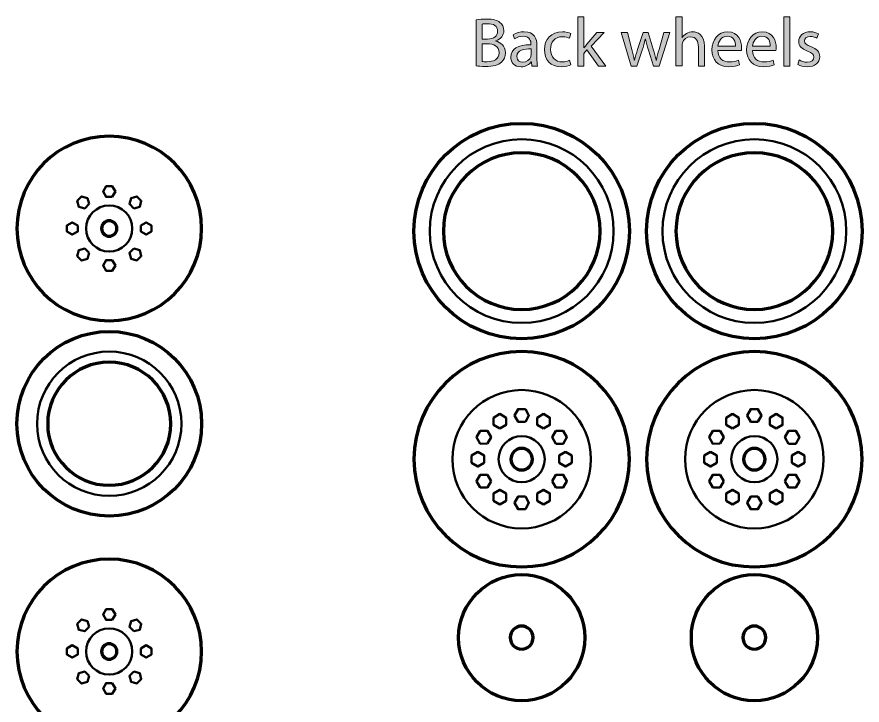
# Model space of a CAD drawing. Header units: inches. Extents: x 589 to 2016, y -1839 to -951.
# Drawn here: x 775.8 to 885.6, y -1460.9 to -1371.4 of the extents above; entities that cross this region are included whole.
import ezdxf

# ---------------------------------------------------------------- set-up
doc = ezdxf.new("R2010")
doc.units = ezdxf.units.IN
doc.header["$MEASUREMENT"] = 0
doc.layers.add('Layer 1', color=7, linetype='Continuous')

# ---------------------------------------------------------------- blocks, each defined once
blk = doc.blocks.new('block 141')
at = {"layer": 'Layer 1', "color": 18, "lineweight": 80, "true_color": 0x010101}
for points in [[(799.75, -1424.31), (799.75, -1417.68), (794.38, -1412.31), (787.75, -1412.31), (781.12, -1412.31), (775.75, -1417.68), (775.75, -1424.31), (775.75, -1430.94), (781.12, -1436.31), (787.75, -1436.31), (794.38, -1436.31), (799.75, -1430.94), (799.75, -1424.31)], [(779.75, -1424.31), (779.75, -1419.89), (783.33, -1416.31), (787.75, -1416.31), (792.17, -1416.31), (795.75, -1419.89), (795.75, -1424.31), (795.75, -1428.73), (792.17, -1432.31), (787.75, -1432.31), (783.33, -1432.31), (779.75, -1428.73), (779.75, -1424.31)]]:
    blk.add_open_spline(points, degree=3, knots=[0, 0, 0, 0, 1, 1, 1, 2, 2, 2, 3, 3, 3, 4, 4, 4, 4], dxfattribs=at)
at = {"layer": 'Layer 1', "color": 240, "lineweight": 50, "true_color": 0xec2227}
blk.add_open_spline([(787.75, -1414.93), (792.93, -1414.93), (797.13, -1419.13), (797.13, -1424.31), (797.13, -1429.49), (792.93, -1433.69), (787.75, -1433.69), (782.57, -1433.69), (778.37, -1429.49), (778.37, -1424.31), (778.37, -1419.13), (782.57, -1414.93), (787.75, -1414.93)], degree=3, knots=[0, 0, 0, 0, 1, 1, 1, 2, 2, 2, 3, 3, 3, 4, 4, 4, 4], dxfattribs=at)
blk = doc.blocks.new('block 143')
at = {"layer": 'Layer 1', "color": 240, "lineweight": 50, "true_color": 0xec2227}
for points in [[(788.15, -1394.81), (788.55, -1394.12), (788.15, -1393.43), (787.35, -1393.43), (786.95, -1394.12), (787.35, -1394.81), (788.15, -1394.81)], [(785.13, -1395.73), (784.92, -1394.96), (784.15, -1394.75), (783.59, -1395.32), (783.79, -1396.09), (784.57, -1396.3), (785.13, -1395.73)], [(790.94, -1396.3), (791.71, -1396.09), (791.92, -1395.32), (791.35, -1394.75), (790.58, -1394.96), (790.37, -1395.73), (790.94, -1396.3)], [(783.65, -1398.52), (782.95, -1398.12), (782.26, -1398.52), (782.26, -1399.32), (782.95, -1399.72), (783.65, -1399.32), (783.65, -1398.52)], [(791.86, -1398.52), (792.55, -1398.12), (793.24, -1398.52), (793.24, -1399.32), (792.55, -1399.72), (791.86, -1399.32), (791.86, -1398.52)], [(785.13, -1402.1), (784.92, -1402.88), (784.15, -1403.09), (783.59, -1402.52), (783.79, -1401.75), (784.57, -1401.54), (785.13, -1402.1)], [(790.94, -1401.54), (791.71, -1401.75), (791.92, -1402.52), (791.35, -1403.08), (790.58, -1402.88), (790.37, -1402.1), (790.94, -1401.54)], [(788.15, -1403.03), (788.55, -1403.72), (788.15, -1404.41), (787.35, -1404.41), (786.95, -1403.72), (787.35, -1403.03), (788.15, -1403.03)]]:
    blk.add_lwpolyline(points, dxfattribs=at)
at = {"layer": 'Layer 1', "color": 18, "lineweight": 80, "true_color": 0x010101}
for points in [[(787.75, -1386.92), (794.38, -1386.92), (799.75, -1392.29), (799.75, -1398.92), (799.75, -1405.55), (794.38, -1410.92), (787.75, -1410.92), (781.13, -1410.92), (775.75, -1405.55), (775.75, -1398.92), (775.75, -1392.29), (781.13, -1386.92), (787.75, -1386.92)], [(787.75, -1397.92), (788.31, -1397.92), (788.75, -1398.37), (788.75, -1398.92), (788.75, -1399.47), (788.31, -1399.92), (787.75, -1399.92), (787.2, -1399.92), (786.75, -1399.47), (786.75, -1398.92), (786.75, -1398.37), (787.2, -1397.92), (787.75, -1397.92)]]:
    blk.add_open_spline(points, degree=3, knots=[0, 0, 0, 0, 1, 1, 1, 2, 2, 2, 3, 3, 3, 4, 4, 4, 4], dxfattribs=at)
blk = doc.blocks.new('block 142')
at = {"layer": 'Layer 1', "color": 240, "lineweight": 50, "true_color": 0xec2227}
blk.add_open_spline([(787.75, -1395.92), (789.41, -1395.92), (790.75, -1397.26), (790.75, -1398.92), (790.75, -1400.58), (789.41, -1401.92), (787.75, -1401.92), (786.1, -1401.92), (784.75, -1400.58), (784.75, -1398.92), (784.75, -1397.26), (786.1, -1395.92), (787.75, -1395.92)], degree=3, knots=[0, 0, 0, 0, 1, 1, 1, 2, 2, 2, 3, 3, 3, 4, 4, 4, 4], dxfattribs=at)
at = {"layer": 'Layer 1'}
blk.add_blockref('block 143', (0, 0), dxfattribs=at)
blk = doc.blocks.new('block 140')
at = {"layer": 'Layer 1'}
for name in ['block 142', 'block 141']:
    blk.add_blockref(name, (0, 0), dxfattribs=at)
blk = doc.blocks.new('block 151')
at = {"layer": 'Layer 1', "color": 18, "lineweight": 80, "true_color": 0x010101}
for points in [[(841.35, -1413.26), (849.09, -1413.26), (855.36, -1406.99), (855.36, -1399.26), (855.36, -1391.53), (849.09, -1385.26), (841.35, -1385.26), (833.62, -1385.26), (827.35, -1391.53), (827.35, -1399.26), (827.35, -1407), (833.62, -1413.26), (841.35, -1413.26)], [(841.35, -1389.08), (846.98, -1389.08), (851.54, -1393.64), (851.54, -1399.26), (851.54, -1404.89), (846.98, -1409.45), (841.35, -1409.45), (835.73, -1409.45), (831.17, -1404.89), (831.17, -1399.26), (831.17, -1393.64), (835.73, -1389.08), (841.35, -1389.08)]]:
    blk.add_open_spline(points, degree=3, knots=[0, 0, 0, 0, 1, 1, 1, 2, 2, 2, 3, 3, 3, 4, 4, 4, 4], dxfattribs=at)
at = {"layer": 'Layer 1', "color": 240, "lineweight": 50, "true_color": 0xec2227}
blk.add_open_spline([(841.35, -1387.32), (847.95, -1387.32), (853.3, -1392.67), (853.3, -1399.26), (853.3, -1405.86), (847.95, -1411.2), (841.35, -1411.2), (834.76, -1411.2), (829.41, -1405.86), (829.41, -1399.26), (829.41, -1392.67), (834.76, -1387.32), (841.35, -1387.32)], degree=3, knots=[0, 0, 0, 0, 1, 1, 1, 2, 2, 2, 3, 3, 3, 4, 4, 4, 4], dxfattribs=at)
blk = doc.blocks.new('block 154')
at = {"layer": 'Layer 1', "color": 240, "lineweight": 50, "true_color": 0xea2729}
for points in [[(841.83, -1424.05), (842.3, -1423.23), (841.83, -1422.41), (840.88, -1422.41), (840.41, -1423.23), (840.88, -1424.05), (841.83, -1424.05)], [(838.51, -1424.94), (837.69, -1424.47), (837.69, -1423.52), (838.51, -1423.04), (839.33, -1423.52), (839.33, -1424.47), (838.51, -1424.94)], [(844.2, -1424.94), (845.02, -1424.47), (845.02, -1423.52), (844.2, -1423.04), (843.38, -1423.52), (843.38, -1424.47), (844.2, -1424.94)], [(836.9, -1426.89), (835.96, -1426.9), (835.48, -1426.07), (835.96, -1425.25), (836.9, -1425.25), (837.38, -1426.07), (836.9, -1426.89)], [(845.81, -1426.9), (846.75, -1426.9), (847.23, -1426.07), (846.75, -1425.25), (845.81, -1425.25), (845.33, -1426.07), (845.81, -1426.9)], [(836.49, -1429.39), (835.67, -1429.87), (834.85, -1429.39), (834.85, -1428.44), (835.67, -1427.97), (836.49, -1428.44), (836.49, -1429.39)], [(846.22, -1429.39), (847.04, -1429.87), (847.86, -1429.39), (847.86, -1428.44), (847.04, -1427.97), (846.22, -1428.44), (846.22, -1429.39)], [(837.38, -1431.76), (836.9, -1432.58), (835.96, -1432.58), (835.48, -1431.76), (835.96, -1430.94), (836.9, -1430.94), (837.38, -1431.76)], [(845.33, -1431.76), (845.81, -1432.58), (846.75, -1432.58), (847.23, -1431.76), (846.75, -1430.94), (845.81, -1430.94), (845.33, -1431.76)], [(839.33, -1433.37), (839.33, -1434.32), (838.51, -1434.79), (837.69, -1434.32), (837.69, -1433.37), (838.51, -1432.89), (839.33, -1433.37)], [(843.38, -1433.37), (843.38, -1434.32), (844.2, -1434.79), (845.02, -1434.32), (845.02, -1433.37), (844.2, -1432.89), (843.38, -1433.37)], [(841.83, -1433.78), (842.3, -1434.6), (841.83, -1435.42), (840.88, -1435.42), (840.41, -1434.6), (840.88, -1433.78), (841.83, -1433.78)]]:
    blk.add_lwpolyline(points, dxfattribs=at)
at = {"layer": 'Layer 1', "color": 18, "lineweight": 80, "true_color": 0x010101}
for points in [[(841.35, -1414.92), (849.09, -1414.92), (855.35, -1421.19), (855.35, -1428.92), (855.35, -1436.65), (849.09, -1442.92), (841.35, -1442.92), (833.62, -1442.92), (827.35, -1436.65), (827.35, -1428.92), (827.35, -1421.19), (833.62, -1414.92), (841.35, -1414.92)], [(841.36, -1427.52), (842.13, -1427.52), (842.75, -1428.14), (842.75, -1428.92), (842.75, -1429.69), (842.13, -1430.32), (841.36, -1430.32), (840.58, -1430.32), (839.96, -1429.69), (839.96, -1428.92), (839.96, -1428.14), (840.58, -1427.52), (841.36, -1427.52)]]:
    blk.add_open_spline(points, degree=3, knots=[0, 0, 0, 0, 1, 1, 1, 2, 2, 2, 3, 3, 3, 4, 4, 4, 4], dxfattribs=at)
blk = doc.blocks.new('block 153')
at = {"layer": 'Layer 1', "color": 240, "lineweight": 50, "true_color": 0xea2729}
blk.add_open_spline([(841.35, -1425.92), (843.01, -1425.92), (844.35, -1427.26), (844.35, -1428.92), (844.35, -1430.57), (843.01, -1431.92), (841.35, -1431.92), (839.7, -1431.92), (838.35, -1430.57), (838.35, -1428.92), (838.35, -1427.26), (839.7, -1425.92), (841.35, -1425.92)], degree=3, knots=[0, 0, 0, 0, 1, 1, 1, 2, 2, 2, 3, 3, 3, 4, 4, 4, 4], dxfattribs=at)
at = {"layer": 'Layer 1'}
blk.add_blockref('block 154', (0, 0), dxfattribs=at)
blk = doc.blocks.new('block 152')
at = {"layer": 'Layer 1', "color": 240, "lineweight": 50, "true_color": 0xec2227}
blk.add_open_spline([(841.35, -1419.92), (846.32, -1419.92), (850.35, -1423.95), (850.35, -1428.92), (850.35, -1433.89), (846.32, -1437.92), (841.35, -1437.92), (836.38, -1437.92), (832.35, -1433.89), (832.35, -1428.92), (832.35, -1423.95), (836.38, -1419.92), (841.35, -1419.92)], degree=3, knots=[0, 0, 0, 0, 1, 1, 1, 2, 2, 2, 3, 3, 3, 4, 4, 4, 4], dxfattribs=at)
at = {"layer": 'Layer 1'}
blk.add_blockref('block 153', (0, 0), dxfattribs=at)
blk = doc.blocks.new('block 159')
at = {"layer": 'Layer 1', "color": 18, "lineweight": 80, "true_color": 0x010101}
for points in [[(871.59, -1413.26), (879.32, -1413.26), (885.59, -1406.99), (885.59, -1399.26), (885.59, -1391.53), (879.32, -1385.26), (871.59, -1385.26), (863.86, -1385.26), (857.59, -1391.53), (857.59, -1399.26), (857.59, -1407), (863.86, -1413.26), (871.59, -1413.26)], [(871.59, -1389.08), (877.22, -1389.08), (881.78, -1393.64), (881.78, -1399.26), (881.78, -1404.89), (877.22, -1409.45), (871.59, -1409.45), (865.97, -1409.45), (861.4, -1404.89), (861.4, -1399.26), (861.4, -1393.64), (865.97, -1389.08), (871.59, -1389.08)]]:
    blk.add_open_spline(points, degree=3, knots=[0, 0, 0, 0, 1, 1, 1, 2, 2, 2, 3, 3, 3, 4, 4, 4, 4], dxfattribs=at)
at = {"layer": 'Layer 1', "color": 240, "lineweight": 50, "true_color": 0xec2227}
blk.add_open_spline([(871.59, -1387.32), (878.19, -1387.32), (883.53, -1392.67), (883.53, -1399.26), (883.53, -1405.86), (878.19, -1411.2), (871.59, -1411.2), (865, -1411.2), (859.65, -1405.86), (859.65, -1399.26), (859.65, -1392.67), (865, -1387.32), (871.59, -1387.32)], degree=3, knots=[0, 0, 0, 0, 1, 1, 1, 2, 2, 2, 3, 3, 3, 4, 4, 4, 4], dxfattribs=at)
blk = doc.blocks.new('block 162')
at = {"layer": 'Layer 1', "color": 240, "lineweight": 50, "true_color": 0xea2729}
for points in [[(872.06, -1424.05), (872.54, -1423.23), (872.06, -1422.41), (871.12, -1422.41), (870.64, -1423.23), (871.12, -1424.05), (872.06, -1424.05)], [(868.75, -1424.94), (867.93, -1424.47), (867.93, -1423.52), (868.75, -1423.04), (869.57, -1423.52), (869.57, -1424.47), (868.75, -1424.94)], [(874.43, -1424.94), (875.26, -1424.47), (875.26, -1423.52), (874.43, -1423.04), (873.61, -1423.52), (873.61, -1424.47), (874.43, -1424.94)], [(867.14, -1426.89), (866.19, -1426.9), (865.72, -1426.07), (866.19, -1425.25), (867.14, -1425.25), (867.61, -1426.07), (867.14, -1426.89)], [(876.04, -1426.9), (876.99, -1426.9), (877.46, -1426.07), (876.99, -1425.25), (876.04, -1425.25), (875.57, -1426.07), (876.04, -1426.9)], [(866.73, -1429.39), (865.9, -1429.87), (865.08, -1429.39), (865.08, -1428.44), (865.9, -1427.97), (866.73, -1428.44), (866.73, -1429.39)], [(876.46, -1429.39), (877.28, -1429.87), (878.1, -1429.39), (878.1, -1428.44), (877.28, -1427.97), (876.46, -1428.44), (876.46, -1429.39)], [(867.61, -1431.76), (867.14, -1432.58), (866.19, -1432.58), (865.72, -1431.76), (866.19, -1430.94), (867.14, -1430.94), (867.61, -1431.76)], [(875.57, -1431.76), (876.04, -1432.58), (876.99, -1432.58), (877.46, -1431.76), (876.99, -1430.94), (876.04, -1430.94), (875.57, -1431.76)], [(869.57, -1433.37), (869.57, -1434.32), (868.75, -1434.79), (867.93, -1434.32), (867.93, -1433.37), (868.75, -1432.89), (869.57, -1433.37)], [(873.61, -1433.37), (873.61, -1434.32), (874.44, -1434.79), (875.26, -1434.32), (875.25, -1433.37), (874.44, -1432.89), (873.61, -1433.37)], [(872.06, -1433.78), (872.54, -1434.6), (872.06, -1435.42), (871.12, -1435.42), (870.64, -1434.6), (871.12, -1433.78), (872.06, -1433.78)]]:
    blk.add_lwpolyline(points, dxfattribs=at)
at = {"layer": 'Layer 1', "color": 18, "lineweight": 80, "true_color": 0x010101}
for points in [[(871.59, -1414.92), (879.32, -1414.92), (885.59, -1421.19), (885.59, -1428.92), (885.59, -1436.65), (879.32, -1442.92), (871.59, -1442.92), (863.86, -1442.92), (857.59, -1436.65), (857.59, -1428.92), (857.59, -1421.19), (863.86, -1414.92), (871.59, -1414.92)], [(871.59, -1427.52), (872.36, -1427.52), (872.99, -1428.14), (872.99, -1428.92), (872.99, -1429.69), (872.36, -1430.32), (871.59, -1430.32), (870.82, -1430.32), (870.19, -1429.69), (870.19, -1428.92), (870.19, -1428.14), (870.82, -1427.52), (871.59, -1427.52)]]:
    blk.add_open_spline(points, degree=3, knots=[0, 0, 0, 0, 1, 1, 1, 2, 2, 2, 3, 3, 3, 4, 4, 4, 4], dxfattribs=at)
blk = doc.blocks.new('block 161')
at = {"layer": 'Layer 1', "color": 240, "lineweight": 50, "true_color": 0xea2729}
blk.add_open_spline([(871.59, -1425.92), (873.25, -1425.92), (874.59, -1427.26), (874.59, -1428.92), (874.59, -1430.57), (873.25, -1431.92), (871.59, -1431.92), (869.93, -1431.92), (868.59, -1430.57), (868.59, -1428.92), (868.59, -1427.26), (869.93, -1425.92), (871.59, -1425.92)], degree=3, knots=[0, 0, 0, 0, 1, 1, 1, 2, 2, 2, 3, 3, 3, 4, 4, 4, 4], dxfattribs=at)
at = {"layer": 'Layer 1'}
blk.add_blockref('block 162', (0, 0), dxfattribs=at)
blk = doc.blocks.new('block 160')
at = {"layer": 'Layer 1', "color": 240, "lineweight": 50, "true_color": 0xec2227}
blk.add_open_spline([(871.59, -1419.92), (876.56, -1419.92), (880.59, -1423.95), (880.59, -1428.92), (880.59, -1433.89), (876.56, -1437.92), (871.59, -1437.92), (866.62, -1437.92), (862.59, -1433.89), (862.59, -1428.92), (862.59, -1423.95), (866.62, -1419.92), (871.59, -1419.92)], degree=3, knots=[0, 0, 0, 0, 1, 1, 1, 2, 2, 2, 3, 3, 3, 4, 4, 4, 4], dxfattribs=at)
at = {"layer": 'Layer 1'}
blk.add_blockref('block 161', (0, 0), dxfattribs=at)
blk = doc.blocks.new('block 200')
at = {"layer": 'Layer 1', "color": 18, "lineweight": 80, "true_color": 0x010101}
for points in [[(799.75, -1479.31), (799.75, -1472.68), (794.38, -1467.31), (787.75, -1467.31), (781.12, -1467.31), (775.75, -1472.68), (775.75, -1479.31), (775.75, -1485.94), (781.12, -1491.31), (787.75, -1491.31), (794.38, -1491.31), (799.75, -1485.94), (799.75, -1479.31)], [(779.75, -1479.31), (779.75, -1474.89), (783.33, -1471.31), (787.75, -1471.31), (792.17, -1471.31), (795.75, -1474.89), (795.75, -1479.31), (795.75, -1483.73), (792.17, -1487.31), (787.75, -1487.31), (783.33, -1487.31), (779.75, -1483.73), (779.75, -1479.31)]]:
    blk.add_open_spline(points, degree=3, knots=[0, 0, 0, 0, 1, 1, 1, 2, 2, 2, 3, 3, 3, 4, 4, 4, 4], dxfattribs=at)
at = {"layer": 'Layer 1', "color": 240, "lineweight": 50, "true_color": 0xec2227}
blk.add_open_spline([(787.75, -1469.93), (792.93, -1469.93), (797.13, -1474.13), (797.13, -1479.31), (797.13, -1484.49), (792.93, -1488.69), (787.75, -1488.69), (782.57, -1488.69), (778.37, -1484.49), (778.37, -1479.31), (778.37, -1474.13), (782.57, -1469.93), (787.75, -1469.93)], degree=3, knots=[0, 0, 0, 0, 1, 1, 1, 2, 2, 2, 3, 3, 3, 4, 4, 4, 4], dxfattribs=at)
blk = doc.blocks.new('block 202')
at = {"layer": 'Layer 1', "color": 240, "lineweight": 50, "true_color": 0xec2227}
for points in [[(788.15, -1449.81), (788.55, -1449.12), (788.15, -1448.43), (787.35, -1448.43), (786.95, -1449.12), (787.35, -1449.81), (788.15, -1449.81)], [(785.13, -1450.73), (784.92, -1449.96), (784.15, -1449.75), (783.59, -1450.32), (783.79, -1451.09), (784.57, -1451.3), (785.13, -1450.73)], [(790.94, -1451.3), (791.71, -1451.09), (791.92, -1450.32), (791.35, -1449.75), (790.58, -1449.96), (790.37, -1450.73), (790.94, -1451.3)], [(783.65, -1453.52), (782.95, -1453.12), (782.26, -1453.52), (782.26, -1454.32), (782.95, -1454.72), (783.65, -1454.32), (783.65, -1453.52)], [(791.86, -1453.52), (792.55, -1453.12), (793.24, -1453.52), (793.24, -1454.32), (792.55, -1454.72), (791.86, -1454.32), (791.86, -1453.52)], [(785.13, -1457.1), (784.92, -1457.88), (784.15, -1458.09), (783.59, -1457.52), (783.79, -1456.75), (784.57, -1456.54), (785.13, -1457.1)], [(790.94, -1456.54), (791.71, -1456.75), (791.92, -1457.52), (791.35, -1458.08), (790.58, -1457.88), (790.37, -1457.1), (790.94, -1456.54)], [(788.15, -1458.03), (788.55, -1458.72), (788.15, -1459.41), (787.35, -1459.41), (786.95, -1458.72), (787.35, -1458.03), (788.15, -1458.03)]]:
    blk.add_lwpolyline(points, dxfattribs=at)
at = {"layer": 'Layer 1', "color": 18, "lineweight": 80, "true_color": 0x010101}
for points in [[(787.75, -1441.92), (794.38, -1441.92), (799.75, -1447.29), (799.75, -1453.92), (799.75, -1460.55), (794.38, -1465.92), (787.75, -1465.92), (781.13, -1465.92), (775.75, -1460.55), (775.75, -1453.92), (775.75, -1447.29), (781.13, -1441.92), (787.75, -1441.92)], [(787.75, -1452.92), (788.31, -1452.92), (788.75, -1453.37), (788.75, -1453.92), (788.75, -1454.47), (788.31, -1454.92), (787.75, -1454.92), (787.2, -1454.92), (786.75, -1454.47), (786.75, -1453.92), (786.75, -1453.37), (787.2, -1452.92), (787.75, -1452.92)]]:
    blk.add_open_spline(points, degree=3, knots=[0, 0, 0, 0, 1, 1, 1, 2, 2, 2, 3, 3, 3, 4, 4, 4, 4], dxfattribs=at)
blk = doc.blocks.new('block 201')
at = {"layer": 'Layer 1', "color": 240, "lineweight": 50, "true_color": 0xec2227}
blk.add_open_spline([(787.75, -1450.92), (789.41, -1450.92), (790.75, -1452.26), (790.75, -1453.92), (790.75, -1455.58), (789.41, -1456.92), (787.75, -1456.92), (786.1, -1456.92), (784.75, -1455.58), (784.75, -1453.92), (784.75, -1452.26), (786.1, -1450.92), (787.75, -1450.92)], degree=3, knots=[0, 0, 0, 0, 1, 1, 1, 2, 2, 2, 3, 3, 3, 4, 4, 4, 4], dxfattribs=at)
at = {"layer": 'Layer 1'}
blk.add_blockref('block 202', (0, 0), dxfattribs=at)
blk = doc.blocks.new('block 199')
at = {"layer": 'Layer 1'}
for name in ['block 201', 'block 200']:
    blk.add_blockref(name, (0, 0), dxfattribs=at)
blk = doc.blocks.new('block 268')
at = {"layer": 'Layer 1', "true_color": 0x010101}
h = blk.add_hatch(color=18, dxfattribs=at)
h.dxf.hatch_style = 2
edge = h.paths.add_edge_path()
edge.add_spline(control_points=[(835.42, -1371.81), (835.77, -1371.74), (836.31, -1371.69), (836.86, -1371.69), (837.64, -1371.69), (838.14, -1371.82), (838.52, -1372.13), (838.84, -1372.36), (839.03, -1372.72), (839.03, -1373.2), (839.03, -1373.78), (838.64, -1374.3), (838, -1374.53), (838, -1374.53), (838, -1374.55), (838, -1374.55), (838.58, -1374.69), (839.25, -1375.17), (839.25, -1376.07), (839.25, -1376.59), (839.04, -1376.99), (838.74, -1377.28), (838.32, -1377.67), (837.63, -1377.85), (836.64, -1377.85), (836.1, -1377.85), (835.69, -1377.81), (835.43, -1377.78), (835.43, -1377.78), (835.42, -1371.81), (835.42, -1371.81), (835.42, -1371.81), (835.42, -1371.81), (835.42, -1371.81)], knot_values=[0, 0, 0, 0, 1, 1, 1, 2, 2, 2, 3, 3, 3, 4, 4, 4, 5, 5, 5, 6, 6, 6, 7, 7, 7, 8, 8, 8, 9, 9, 9, 10, 10, 10, 11, 11, 11, 11], degree=3, periodic=1)
edge = h.paths.add_edge_path()
edge.add_spline(control_points=[(836.21, -1374.3), (836.21, -1374.3), (836.92, -1374.3), (836.92, -1374.3), (837.75, -1374.3), (838.23, -1373.86), (838.23, -1373.28), (838.23, -1372.57), (837.69, -1372.29), (836.9, -1372.29), (836.54, -1372.29), (836.34, -1372.32), (836.21, -1372.34), (836.21, -1372.34), (836.21, -1374.3), (836.21, -1374.3), (836.21, -1374.3), (836.21, -1374.3), (836.21, -1374.3)], knot_values=[0, 0, 0, 0, 1, 1, 1, 2, 2, 2, 3, 3, 3, 4, 4, 4, 5, 5, 5, 6, 6, 6, 6], degree=3, periodic=1)
edge = h.paths.add_edge_path()
edge.add_spline(control_points=[(836.21, -1377.2), (836.36, -1377.23), (836.59, -1377.24), (836.86, -1377.24), (837.67, -1377.24), (838.42, -1376.94), (838.42, -1376.06), (838.42, -1375.23), (837.71, -1374.89), (836.86, -1374.89), (836.86, -1374.89), (836.21, -1374.89), (836.21, -1374.89), (836.21, -1374.89), (836.21, -1377.2), (836.21, -1377.2)], knot_values=[0, 0, 0, 0, 1, 1, 1, 2, 2, 2, 3, 3, 3, 4, 4, 4, 5, 5, 5, 5], degree=3, periodic=1)
h = blk.add_hatch(color=18, dxfattribs=at)
h.dxf.hatch_style = 2
edge = h.paths.add_edge_path()
edge.add_spline(control_points=[(849.43, -1375.44), (849.43, -1375.44), (849.45, -1375.44), (849.45, -1375.44), (849.56, -1375.29), (849.71, -1375.1), (849.83, -1374.94), (849.83, -1374.94), (851.11, -1373.44), (851.11, -1373.44), (851.11, -1373.44), (852.07, -1373.44), (852.07, -1373.44), (852.07, -1373.44), (850.38, -1375.23), (850.38, -1375.23), (850.38, -1375.23), (852.3, -1377.8), (852.3, -1377.8), (852.3, -1377.8), (851.34, -1377.8), (851.34, -1377.8), (851.34, -1377.8), (849.83, -1375.71), (849.83, -1375.71), (849.83, -1375.71), (849.43, -1376.16), (849.43, -1376.16), (849.43, -1376.16), (849.43, -1377.8), (849.43, -1377.8), (849.43, -1377.8), (848.65, -1377.8), (848.65, -1377.8), (848.65, -1377.8), (848.65, -1371.41), (848.65, -1371.41), (848.65, -1371.41), (849.43, -1371.41), (849.43, -1371.41), (849.43, -1371.41), (849.43, -1375.44), (849.43, -1375.44), (849.43, -1375.44), (849.43, -1375.44), (849.43, -1375.44)], knot_values=[0, 0, 0, 0, 1, 1, 1, 2, 2, 2, 3, 3, 3, 4, 4, 4, 5, 5, 5, 6, 6, 6, 7, 7, 7, 8, 8, 8, 9, 9, 9, 10, 10, 10, 11, 11, 11, 12, 12, 12, 13, 13, 13, 14, 14, 14, 15, 15, 15, 15], degree=3, periodic=1)
h = blk.add_hatch(color=18, dxfattribs=at)
h.dxf.hatch_style = 2
edge = h.paths.add_edge_path()
edge.add_spline(control_points=[(861.4, -1371.41), (861.4, -1371.41), (862.19, -1371.41), (862.19, -1371.41), (862.19, -1371.41), (862.19, -1374.12), (862.19, -1374.12), (862.19, -1374.12), (862.21, -1374.12), (862.21, -1374.12), (862.33, -1373.9), (862.53, -1373.7), (862.77, -1373.57), (863.01, -1373.43), (863.29, -1373.34), (863.59, -1373.34), (864.17, -1373.34), (865.11, -1373.7), (865.11, -1375.2), (865.11, -1375.2), (865.11, -1377.8), (865.11, -1377.8), (865.11, -1377.8), (864.31, -1377.8), (864.31, -1377.8), (864.31, -1377.8), (864.31, -1375.29), (864.31, -1375.29), (864.31, -1374.59), (864.05, -1374), (863.31, -1374), (862.79, -1374), (862.39, -1374.36), (862.24, -1374.79), (862.2, -1374.9), (862.19, -1375.01), (862.19, -1375.17), (862.19, -1375.17), (862.19, -1377.79), (862.19, -1377.79), (862.19, -1377.79), (861.4, -1377.79), (861.4, -1377.79), (861.4, -1377.79), (861.4, -1371.41), (861.4, -1371.41), (861.4, -1371.41), (861.4, -1371.41), (861.4, -1371.41)], knot_values=[0, 0, 0, 0, 1, 1, 1, 2, 2, 2, 3, 3, 3, 4, 4, 4, 5, 5, 5, 6, 6, 6, 7, 7, 7, 8, 8, 8, 9, 9, 9, 10, 10, 10, 11, 11, 11, 12, 12, 12, 13, 13, 13, 14, 14, 14, 15, 15, 15, 16, 16, 16, 16], degree=3, periodic=1)
h = blk.add_hatch(color=18, dxfattribs=at)
h.dxf.hatch_style = 2
h.paths.add_polyline_path([(875.41, -1371.41), (876.2, -1371.41), (876.2, -1377.8), (875.41, -1377.8)])
h = blk.add_hatch(color=18, dxfattribs=at)
h.dxf.hatch_style = 2
edge = h.paths.add_edge_path()
edge.add_spline(control_points=[(842.69, -1377.8), (842.69, -1377.8), (842.62, -1377.25), (842.62, -1377.25), (842.62, -1377.25), (842.6, -1377.25), (842.6, -1377.25), (842.35, -1377.59), (841.89, -1377.9), (841.27, -1377.9), (840.38, -1377.9), (839.93, -1377.28), (839.93, -1376.64), (839.93, -1375.59), (840.87, -1375.02), (842.55, -1375.03), (842.55, -1375.03), (842.55, -1374.94), (842.55, -1374.94), (842.55, -1374.57), (842.45, -1373.93), (841.56, -1373.93), (841.16, -1373.93), (840.73, -1374.05), (840.43, -1374.25), (840.43, -1374.25), (840.25, -1373.73), (840.25, -1373.73), (840.61, -1373.5), (841.13, -1373.34), (841.68, -1373.34), (843.01, -1373.34), (843.33, -1374.25), (843.33, -1375.13), (843.33, -1375.13), (843.33, -1376.75), (843.33, -1376.75), (843.33, -1377.13), (843.35, -1377.5), (843.41, -1377.8), (843.41, -1377.8), (842.69, -1377.8), (842.69, -1377.8), (842.69, -1377.8), (842.69, -1377.8), (842.69, -1377.8), (842.69, -1377.8), (842.69, -1377.8), (842.69, -1377.8)], knot_values=[0, 0, 0, 0, 1, 1, 1, 2, 2, 2, 3, 3, 3, 4, 4, 4, 5, 5, 5, 6, 6, 6, 7, 7, 7, 8, 8, 8, 9, 9, 9, 10, 10, 10, 11, 11, 11, 12, 12, 12, 13, 13, 13, 14, 14, 14, 15, 15, 15, 16, 16, 16, 16], degree=3, periodic=1)
edge = h.paths.add_edge_path()
edge.add_spline(control_points=[(842.57, -1375.57), (841.71, -1375.56), (840.73, -1375.71), (840.73, -1376.55), (840.73, -1377.07), (841.07, -1377.31), (841.47, -1377.31), (842.04, -1377.31), (842.4, -1376.95), (842.53, -1376.58), (842.55, -1376.5), (842.57, -1376.41), (842.57, -1376.33), (842.57, -1376.33), (842.57, -1375.57), (842.57, -1375.57)], knot_values=[0, 0, 0, 0, 1, 1, 1, 2, 2, 2, 3, 3, 3, 4, 4, 4, 5, 5, 5, 5], degree=3, periodic=1)
h = blk.add_hatch(color=18, dxfattribs=at)
h.dxf.hatch_style = 2
edge = h.paths.add_edge_path()
edge.add_spline(control_points=[(847.72, -1377.63), (847.51, -1377.74), (847.05, -1377.89), (846.47, -1377.89), (845.15, -1377.89), (844.3, -1377), (844.3, -1375.66), (844.3, -1374.32), (845.22, -1373.35), (846.64, -1373.35), (847.11, -1373.35), (847.52, -1373.47), (847.74, -1373.58), (847.74, -1373.58), (847.56, -1374.19), (847.56, -1374.19), (847.37, -1374.08), (847.07, -1373.98), (846.64, -1373.98), (845.64, -1373.98), (845.1, -1374.72), (845.1, -1375.63), (845.1, -1376.64), (845.75, -1377.26), (846.61, -1377.26), (847.06, -1377.26), (847.36, -1377.14), (847.58, -1377.04), (847.58, -1377.04), (847.72, -1377.63), (847.72, -1377.63)], knot_values=[0, 0, 0, 0, 1, 1, 1, 2, 2, 2, 3, 3, 3, 4, 4, 4, 5, 5, 5, 6, 6, 6, 7, 7, 7, 8, 8, 8, 9, 9, 9, 10, 10, 10, 10], degree=3, periodic=1)
h = blk.add_hatch(color=18, dxfattribs=at)
h.dxf.hatch_style = 2
edge = h.paths.add_edge_path()
edge.add_spline(control_points=[(855.09, -1373.44), (855.09, -1373.44), (855.67, -1375.65), (855.67, -1375.65), (855.79, -1376.14), (855.91, -1376.59), (855.99, -1377.04), (855.99, -1377.04), (856.02, -1377.04), (856.02, -1377.04), (856.12, -1376.6), (856.26, -1376.13), (856.4, -1375.66), (856.4, -1375.66), (857.12, -1373.44), (857.12, -1373.44), (857.12, -1373.44), (857.78, -1373.44), (857.78, -1373.44), (857.78, -1373.44), (858.46, -1375.62), (858.46, -1375.62), (858.62, -1376.14), (858.74, -1376.6), (858.84, -1377.04), (858.84, -1377.04), (858.87, -1377.04), (858.87, -1377.04), (858.94, -1376.6), (859.06, -1376.14), (859.2, -1375.63), (859.2, -1375.63), (859.83, -1373.44), (859.83, -1373.44), (859.83, -1373.44), (860.61, -1373.44), (860.61, -1373.44), (860.61, -1373.44), (859.21, -1377.8), (859.21, -1377.8), (859.21, -1377.8), (858.49, -1377.8), (858.49, -1377.8), (858.49, -1377.8), (857.82, -1375.72), (857.82, -1375.72), (857.67, -1375.23), (857.54, -1374.8), (857.43, -1374.29), (857.43, -1374.29), (857.41, -1374.29), (857.41, -1374.29), (857.3, -1374.81), (857.17, -1375.26), (857.02, -1375.73), (857.02, -1375.73), (856.32, -1377.8), (856.32, -1377.8), (856.32, -1377.8), (855.6, -1377.8), (855.6, -1377.8), (855.6, -1377.8), (854.28, -1373.44), (854.28, -1373.44), (854.28, -1373.44), (855.09, -1373.44), (855.09, -1373.44), (855.09, -1373.44), (855.09, -1373.44), (855.09, -1373.44)], knot_values=[0, 0, 0, 0, 1, 1, 1, 2, 2, 2, 3, 3, 3, 4, 4, 4, 5, 5, 5, 6, 6, 6, 7, 7, 7, 8, 8, 8, 9, 9, 9, 10, 10, 10, 11, 11, 11, 12, 12, 12, 13, 13, 13, 14, 14, 14, 15, 15, 15, 16, 16, 16, 17, 17, 17, 18, 18, 18, 19, 19, 19, 20, 20, 20, 21, 21, 21, 22, 22, 22, 23, 23, 23, 23], degree=3, periodic=1)
h = blk.add_hatch(color=18, dxfattribs=at)
h.dxf.hatch_style = 2
edge = h.paths.add_edge_path()
edge.add_spline(control_points=[(866.83, -1375.76), (866.85, -1376.83), (867.54, -1377.27), (868.33, -1377.27), (868.89, -1377.27), (869.24, -1377.18), (869.53, -1377.05), (869.53, -1377.05), (869.67, -1377.62), (869.67, -1377.62), (869.39, -1377.74), (868.91, -1377.89), (868.22, -1377.89), (866.88, -1377.89), (866.08, -1377.01), (866.08, -1375.69), (866.08, -1374.38), (866.85, -1373.34), (868.12, -1373.34), (869.54, -1373.34), (869.92, -1374.59), (869.92, -1375.39), (869.92, -1375.56), (869.9, -1375.68), (869.9, -1375.76), (869.9, -1375.76), (866.83, -1375.76), (866.83, -1375.76), (866.83, -1375.76), (866.83, -1375.76), (866.83, -1375.76)], knot_values=[0, 0, 0, 0, 1, 1, 1, 2, 2, 2, 3, 3, 3, 4, 4, 4, 5, 5, 5, 6, 6, 6, 7, 7, 7, 8, 8, 8, 9, 9, 9, 10, 10, 10, 10], degree=3, periodic=1)
edge = h.paths.add_edge_path()
edge.add_spline(control_points=[(869.16, -1375.2), (869.16, -1374.69), (868.95, -1373.91), (868.06, -1373.91), (867.26, -1373.91), (866.91, -1374.65), (866.84, -1375.2), (866.84, -1375.2), (869.16, -1375.2), (869.16, -1375.2)], knot_values=[0, 0, 0, 0, 1, 1, 1, 2, 2, 2, 3, 3, 3, 3], degree=3, periodic=1)
h = blk.add_hatch(color=18, dxfattribs=at)
h.dxf.hatch_style = 2
edge = h.paths.add_edge_path()
edge.add_spline(control_points=[(871.34, -1375.76), (871.36, -1376.83), (872.04, -1377.27), (872.84, -1377.27), (873.4, -1377.27), (873.75, -1377.18), (874.04, -1377.05), (874.04, -1377.05), (874.18, -1377.62), (874.18, -1377.62), (873.9, -1377.74), (873.42, -1377.89), (872.73, -1377.89), (871.39, -1377.89), (870.59, -1377), (870.59, -1375.69), (870.59, -1374.38), (871.36, -1373.34), (872.63, -1373.34), (874.05, -1373.34), (874.43, -1374.59), (874.43, -1375.39), (874.43, -1375.55), (874.41, -1375.68), (874.4, -1375.76), (874.4, -1375.76), (871.34, -1375.76), (871.34, -1375.76), (871.34, -1375.76), (871.34, -1375.76), (871.34, -1375.76)], knot_values=[0, 0, 0, 0, 1, 1, 1, 2, 2, 2, 3, 3, 3, 4, 4, 4, 5, 5, 5, 6, 6, 6, 7, 7, 7, 8, 8, 8, 9, 9, 9, 10, 10, 10, 10], degree=3, periodic=1)
edge = h.paths.add_edge_path()
edge.add_spline(control_points=[(873.66, -1375.2), (873.67, -1374.69), (873.46, -1373.91), (872.57, -1373.91), (871.77, -1373.91), (871.41, -1374.65), (871.35, -1375.2), (871.35, -1375.2), (873.66, -1375.2), (873.66, -1375.2)], knot_values=[0, 0, 0, 0, 1, 1, 1, 2, 2, 2, 3, 3, 3, 3], degree=3, periodic=1)
h = blk.add_hatch(color=18, dxfattribs=at)
h.dxf.hatch_style = 2
edge = h.paths.add_edge_path()
edge.add_spline(control_points=[(877.43, -1376.99), (877.66, -1377.14), (878.07, -1377.3), (878.47, -1377.3), (879.05, -1377.3), (879.32, -1377.02), (879.32, -1376.65), (879.32, -1376.28), (879.09, -1376.07), (878.51, -1375.85), (877.72, -1375.57), (877.35, -1375.14), (877.35, -1374.62), (877.35, -1373.92), (877.92, -1373.34), (878.86, -1373.34), (879.3, -1373.34), (879.69, -1373.47), (879.93, -1373.61), (879.93, -1373.61), (879.73, -1374.19), (879.73, -1374.19), (879.56, -1374.08), (879.24, -1373.94), (878.84, -1373.94), (878.37, -1373.94), (878.11, -1374.21), (878.11, -1374.53), (878.11, -1374.89), (878.37, -1375.05), (878.94, -1375.27), (879.7, -1375.56), (880.08, -1375.94), (880.08, -1376.59), (880.08, -1377.35), (879.49, -1377.89), (878.45, -1377.89), (877.98, -1377.89), (877.54, -1377.77), (877.23, -1377.59), (877.23, -1377.59), (877.43, -1376.99), (877.43, -1376.99)], knot_values=[0, 0, 0, 0, 1, 1, 1, 2, 2, 2, 3, 3, 3, 4, 4, 4, 5, 5, 5, 6, 6, 6, 7, 7, 7, 8, 8, 8, 9, 9, 9, 10, 10, 10, 11, 11, 11, 12, 12, 12, 13, 13, 13, 14, 14, 14, 14], degree=3, periodic=1)
at = {"layer": 'Layer 1', "lineweight": 0}
blk.add_lwpolyline([(875.41, -1371.41), (876.2, -1371.41), (876.2, -1377.8), (875.41, -1377.8), (875.41, -1371.41)], dxfattribs=at)
for points, knots in [([(835.42, -1371.81), (835.77, -1371.74), (836.31, -1371.69), (836.86, -1371.69), (837.64, -1371.69), (838.14, -1371.82), (838.52, -1372.13), (838.84, -1372.36), (839.03, -1372.72), (839.03, -1373.2), (839.03, -1373.78), (838.64, -1374.3), (838, -1374.53), (838, -1374.53), (838, -1374.55), (838, -1374.55), (838.58, -1374.69), (839.25, -1375.17), (839.25, -1376.07), (839.25, -1376.59), (839.04, -1376.99), (838.74, -1377.28), (838.32, -1377.67), (837.63, -1377.85), (836.64, -1377.85), (836.1, -1377.85), (835.69, -1377.81), (835.43, -1377.78), (835.43, -1377.78), (835.42, -1371.81), (835.42, -1371.81), (835.42, -1371.81), (835.42, -1371.81), (835.42, -1371.81)], [0, 0, 0, 0, 1, 1, 1, 2, 2, 2, 3, 3, 3, 4, 4, 4, 5, 5, 5, 6, 6, 6, 7, 7, 7, 8, 8, 8, 9, 9, 9, 10, 10, 10, 11, 11, 11, 11]), ([(849.43, -1375.44), (849.43, -1375.44), (849.45, -1375.44), (849.45, -1375.44), (849.56, -1375.29), (849.71, -1375.1), (849.83, -1374.94), (849.83, -1374.94), (851.11, -1373.44), (851.11, -1373.44), (851.11, -1373.44), (852.07, -1373.44), (852.07, -1373.44), (852.07, -1373.44), (850.38, -1375.23), (850.38, -1375.23), (850.38, -1375.23), (852.3, -1377.8), (852.3, -1377.8), (852.3, -1377.8), (851.34, -1377.8), (851.34, -1377.8), (851.34, -1377.8), (849.83, -1375.71), (849.83, -1375.71), (849.83, -1375.71), (849.43, -1376.16), (849.43, -1376.16), (849.43, -1376.16), (849.43, -1377.8), (849.43, -1377.8), (849.43, -1377.8), (848.65, -1377.8), (848.65, -1377.8), (848.65, -1377.8), (848.65, -1371.41), (848.65, -1371.41), (848.65, -1371.41), (849.43, -1371.41), (849.43, -1371.41), (849.43, -1371.41), (849.43, -1375.44), (849.43, -1375.44), (849.43, -1375.44), (849.43, -1375.44), (849.43, -1375.44)], [0, 0, 0, 0, 1, 1, 1, 2, 2, 2, 3, 3, 3, 4, 4, 4, 5, 5, 5, 6, 6, 6, 7, 7, 7, 8, 8, 8, 9, 9, 9, 10, 10, 10, 11, 11, 11, 12, 12, 12, 13, 13, 13, 14, 14, 14, 15, 15, 15, 15]), ([(861.4, -1371.41), (861.4, -1371.41), (862.19, -1371.41), (862.19, -1371.41), (862.19, -1371.41), (862.19, -1374.12), (862.19, -1374.12), (862.19, -1374.12), (862.21, -1374.12), (862.21, -1374.12), (862.33, -1373.9), (862.53, -1373.7), (862.77, -1373.57), (863.01, -1373.43), (863.29, -1373.34), (863.59, -1373.34), (864.17, -1373.34), (865.11, -1373.7), (865.11, -1375.2), (865.11, -1375.2), (865.11, -1377.8), (865.11, -1377.8), (865.11, -1377.8), (864.31, -1377.8), (864.31, -1377.8), (864.31, -1377.8), (864.31, -1375.29), (864.31, -1375.29), (864.31, -1374.59), (864.05, -1374), (863.31, -1374), (862.79, -1374), (862.39, -1374.36), (862.24, -1374.79), (862.2, -1374.9), (862.19, -1375.01), (862.19, -1375.17), (862.19, -1375.17), (862.19, -1377.79), (862.19, -1377.79), (862.19, -1377.79), (861.4, -1377.79), (861.4, -1377.79), (861.4, -1377.79), (861.4, -1371.41), (861.4, -1371.41), (861.4, -1371.41), (861.4, -1371.41), (861.4, -1371.41)], [0, 0, 0, 0, 1, 1, 1, 2, 2, 2, 3, 3, 3, 4, 4, 4, 5, 5, 5, 6, 6, 6, 7, 7, 7, 8, 8, 8, 9, 9, 9, 10, 10, 10, 11, 11, 11, 12, 12, 12, 13, 13, 13, 14, 14, 14, 15, 15, 15, 16, 16, 16, 16]), ([(836.21, -1374.3), (836.21, -1374.3), (836.92, -1374.3), (836.92, -1374.3), (837.75, -1374.3), (838.23, -1373.86), (838.23, -1373.28), (838.23, -1372.57), (837.69, -1372.29), (836.9, -1372.29), (836.54, -1372.29), (836.34, -1372.32), (836.21, -1372.34), (836.21, -1372.34), (836.21, -1374.3), (836.21, -1374.3), (836.21, -1374.3), (836.21, -1374.3), (836.21, -1374.3)], [0, 0, 0, 0, 1, 1, 1, 2, 2, 2, 3, 3, 3, 4, 4, 4, 5, 5, 5, 6, 6, 6, 6]), ([(842.69, -1377.8), (842.69, -1377.8), (842.62, -1377.25), (842.62, -1377.25), (842.62, -1377.25), (842.6, -1377.25), (842.6, -1377.25), (842.35, -1377.59), (841.89, -1377.9), (841.27, -1377.9), (840.38, -1377.9), (839.93, -1377.28), (839.93, -1376.64), (839.93, -1375.59), (840.87, -1375.02), (842.55, -1375.03), (842.55, -1375.03), (842.55, -1374.94), (842.55, -1374.94), (842.55, -1374.57), (842.45, -1373.93), (841.56, -1373.93), (841.16, -1373.93), (840.73, -1374.05), (840.43, -1374.25), (840.43, -1374.25), (840.25, -1373.73), (840.25, -1373.73), (840.61, -1373.5), (841.13, -1373.34), (841.68, -1373.34), (843.01, -1373.34), (843.33, -1374.25), (843.33, -1375.13), (843.33, -1375.13), (843.33, -1376.75), (843.33, -1376.75), (843.33, -1377.13), (843.35, -1377.5), (843.41, -1377.8), (843.41, -1377.8), (842.69, -1377.8), (842.69, -1377.8), (842.69, -1377.8), (842.69, -1377.8), (842.69, -1377.8), (842.69, -1377.8), (842.69, -1377.8), (842.69, -1377.8)], [0, 0, 0, 0, 1, 1, 1, 2, 2, 2, 3, 3, 3, 4, 4, 4, 5, 5, 5, 6, 6, 6, 7, 7, 7, 8, 8, 8, 9, 9, 9, 10, 10, 10, 11, 11, 11, 12, 12, 12, 13, 13, 13, 14, 14, 14, 15, 15, 15, 16, 16, 16, 16]), ([(847.72, -1377.63), (847.51, -1377.74), (847.05, -1377.89), (846.47, -1377.89), (845.15, -1377.89), (844.3, -1377), (844.3, -1375.66), (844.3, -1374.32), (845.22, -1373.35), (846.64, -1373.35), (847.11, -1373.35), (847.52, -1373.47), (847.74, -1373.58), (847.74, -1373.58), (847.56, -1374.19), (847.56, -1374.19), (847.37, -1374.08), (847.07, -1373.98), (846.64, -1373.98), (845.64, -1373.98), (845.1, -1374.72), (845.1, -1375.63), (845.1, -1376.64), (845.75, -1377.26), (846.61, -1377.26), (847.06, -1377.26), (847.36, -1377.14), (847.58, -1377.04), (847.58, -1377.04), (847.72, -1377.63), (847.72, -1377.63)], [0, 0, 0, 0, 1, 1, 1, 2, 2, 2, 3, 3, 3, 4, 4, 4, 5, 5, 5, 6, 6, 6, 7, 7, 7, 8, 8, 8, 9, 9, 9, 10, 10, 10, 10]), ([(855.09, -1373.44), (855.09, -1373.44), (855.67, -1375.65), (855.67, -1375.65), (855.79, -1376.14), (855.91, -1376.59), (855.99, -1377.04), (855.99, -1377.04), (856.02, -1377.04), (856.02, -1377.04), (856.12, -1376.6), (856.26, -1376.13), (856.4, -1375.66), (856.4, -1375.66), (857.12, -1373.44), (857.12, -1373.44), (857.12, -1373.44), (857.78, -1373.44), (857.78, -1373.44), (857.78, -1373.44), (858.46, -1375.62), (858.46, -1375.62), (858.62, -1376.14), (858.74, -1376.6), (858.84, -1377.04), (858.84, -1377.04), (858.87, -1377.04), (858.87, -1377.04), (858.94, -1376.6), (859.06, -1376.14), (859.2, -1375.63), (859.2, -1375.63), (859.83, -1373.44), (859.83, -1373.44), (859.83, -1373.44), (860.61, -1373.44), (860.61, -1373.44), (860.61, -1373.44), (859.21, -1377.8), (859.21, -1377.8), (859.21, -1377.8), (858.49, -1377.8), (858.49, -1377.8), (858.49, -1377.8), (857.82, -1375.72), (857.82, -1375.72), (857.67, -1375.23), (857.54, -1374.8), (857.43, -1374.29), (857.43, -1374.29), (857.41, -1374.29), (857.41, -1374.29), (857.3, -1374.81), (857.17, -1375.26), (857.02, -1375.73), (857.02, -1375.73), (856.32, -1377.8), (856.32, -1377.8), (856.32, -1377.8), (855.6, -1377.8), (855.6, -1377.8), (855.6, -1377.8), (854.28, -1373.44), (854.28, -1373.44), (854.28, -1373.44), (855.09, -1373.44), (855.09, -1373.44), (855.09, -1373.44), (855.09, -1373.44), (855.09, -1373.44)], [0, 0, 0, 0, 1, 1, 1, 2, 2, 2, 3, 3, 3, 4, 4, 4, 5, 5, 5, 6, 6, 6, 7, 7, 7, 8, 8, 8, 9, 9, 9, 10, 10, 10, 11, 11, 11, 12, 12, 12, 13, 13, 13, 14, 14, 14, 15, 15, 15, 16, 16, 16, 17, 17, 17, 18, 18, 18, 19, 19, 19, 20, 20, 20, 21, 21, 21, 22, 22, 22, 23, 23, 23, 23]), ([(866.83, -1375.76), (866.85, -1376.83), (867.54, -1377.27), (868.33, -1377.27), (868.89, -1377.27), (869.24, -1377.18), (869.53, -1377.05), (869.53, -1377.05), (869.67, -1377.62), (869.67, -1377.62), (869.39, -1377.74), (868.91, -1377.89), (868.22, -1377.89), (866.88, -1377.89), (866.08, -1377.01), (866.08, -1375.69), (866.08, -1374.38), (866.85, -1373.34), (868.12, -1373.34), (869.54, -1373.34), (869.92, -1374.59), (869.92, -1375.39), (869.92, -1375.56), (869.9, -1375.68), (869.9, -1375.76), (869.9, -1375.76), (866.83, -1375.76), (866.83, -1375.76), (866.83, -1375.76), (866.83, -1375.76), (866.83, -1375.76)], [0, 0, 0, 0, 1, 1, 1, 2, 2, 2, 3, 3, 3, 4, 4, 4, 5, 5, 5, 6, 6, 6, 7, 7, 7, 8, 8, 8, 9, 9, 9, 10, 10, 10, 10]), ([(869.16, -1375.2), (869.16, -1374.69), (868.95, -1373.91), (868.06, -1373.91), (867.26, -1373.91), (866.91, -1374.65), (866.84, -1375.2), (866.84, -1375.2), (869.16, -1375.2), (869.16, -1375.2)], [0, 0, 0, 0, 1, 1, 1, 2, 2, 2, 3, 3, 3, 3]), ([(871.34, -1375.76), (871.36, -1376.83), (872.04, -1377.27), (872.84, -1377.27), (873.4, -1377.27), (873.75, -1377.18), (874.04, -1377.05), (874.04, -1377.05), (874.18, -1377.62), (874.18, -1377.62), (873.9, -1377.74), (873.42, -1377.89), (872.73, -1377.89), (871.39, -1377.89), (870.59, -1377), (870.59, -1375.69), (870.59, -1374.38), (871.36, -1373.34), (872.63, -1373.34), (874.05, -1373.34), (874.43, -1374.59), (874.43, -1375.39), (874.43, -1375.55), (874.41, -1375.68), (874.4, -1375.76), (874.4, -1375.76), (871.34, -1375.76), (871.34, -1375.76), (871.34, -1375.76), (871.34, -1375.76), (871.34, -1375.76)], [0, 0, 0, 0, 1, 1, 1, 2, 2, 2, 3, 3, 3, 4, 4, 4, 5, 5, 5, 6, 6, 6, 7, 7, 7, 8, 8, 8, 9, 9, 9, 10, 10, 10, 10]), ([(873.66, -1375.2), (873.67, -1374.69), (873.46, -1373.91), (872.57, -1373.91), (871.77, -1373.91), (871.41, -1374.65), (871.35, -1375.2), (871.35, -1375.2), (873.66, -1375.2), (873.66, -1375.2)], [0, 0, 0, 0, 1, 1, 1, 2, 2, 2, 3, 3, 3, 3]), ([(877.43, -1376.99), (877.66, -1377.14), (878.07, -1377.3), (878.47, -1377.3), (879.05, -1377.3), (879.32, -1377.02), (879.32, -1376.65), (879.32, -1376.28), (879.09, -1376.07), (878.51, -1375.85), (877.72, -1375.57), (877.35, -1375.14), (877.35, -1374.62), (877.35, -1373.92), (877.92, -1373.34), (878.86, -1373.34), (879.3, -1373.34), (879.69, -1373.47), (879.93, -1373.61), (879.93, -1373.61), (879.73, -1374.19), (879.73, -1374.19), (879.56, -1374.08), (879.24, -1373.94), (878.84, -1373.94), (878.37, -1373.94), (878.11, -1374.21), (878.11, -1374.53), (878.11, -1374.89), (878.37, -1375.05), (878.94, -1375.27), (879.7, -1375.56), (880.08, -1375.94), (880.08, -1376.59), (880.08, -1377.35), (879.49, -1377.89), (878.45, -1377.89), (877.98, -1377.89), (877.54, -1377.77), (877.23, -1377.59), (877.23, -1377.59), (877.43, -1376.99), (877.43, -1376.99)], [0, 0, 0, 0, 1, 1, 1, 2, 2, 2, 3, 3, 3, 4, 4, 4, 5, 5, 5, 6, 6, 6, 7, 7, 7, 8, 8, 8, 9, 9, 9, 10, 10, 10, 11, 11, 11, 12, 12, 12, 13, 13, 13, 14, 14, 14, 14]), ([(836.21, -1377.2), (836.36, -1377.23), (836.59, -1377.24), (836.86, -1377.24), (837.67, -1377.24), (838.42, -1376.94), (838.42, -1376.06), (838.42, -1375.23), (837.71, -1374.89), (836.86, -1374.89), (836.86, -1374.89), (836.21, -1374.89), (836.21, -1374.89), (836.21, -1374.89), (836.21, -1377.2), (836.21, -1377.2)], [0, 0, 0, 0, 1, 1, 1, 2, 2, 2, 3, 3, 3, 4, 4, 4, 5, 5, 5, 5]), ([(842.57, -1375.57), (841.71, -1375.56), (840.73, -1375.71), (840.73, -1376.55), (840.73, -1377.07), (841.07, -1377.31), (841.47, -1377.31), (842.04, -1377.31), (842.4, -1376.95), (842.53, -1376.58), (842.55, -1376.5), (842.57, -1376.41), (842.57, -1376.33), (842.57, -1376.33), (842.57, -1375.57), (842.57, -1375.57)], [0, 0, 0, 0, 1, 1, 1, 2, 2, 2, 3, 3, 3, 4, 4, 4, 5, 5, 5, 5])]:
    blk.add_open_spline(points, degree=3, knots=knots, dxfattribs=at)

msp = doc.modelspace()

# ---------------------------------------------------------------- linework, layer by layer
at = {"layer": 'Layer 1', "color": 18, "lineweight": 80, "true_color": 0x010101}
for points in [[(841.36, -1443.93), (836.83, -1443.93), (833.16, -1447.6), (833.16, -1452.12), (833.16, -1456.65), (836.83, -1460.32), (841.36, -1460.32), (845.88, -1460.32), (849.55, -1456.65), (849.55, -1452.12), (849.55, -1447.6), (845.88, -1443.93), (841.36, -1443.93)], [(871.59, -1443.93), (867.06, -1443.93), (863.4, -1447.6), (863.4, -1452.12), (863.4, -1456.65), (867.06, -1460.32), (871.59, -1460.32), (876.12, -1460.32), (879.79, -1456.65), (879.79, -1452.12), (879.79, -1447.6), (876.12, -1443.93), (871.59, -1443.93)], [(841.35, -1453.62), (840.53, -1453.62), (839.85, -1452.95), (839.85, -1452.12), (839.85, -1451.3), (840.53, -1450.62), (841.35, -1450.62), (842.18, -1450.62), (842.85, -1451.3), (842.85, -1452.12), (842.85, -1452.95), (842.18, -1453.62), (841.35, -1453.62)], [(871.59, -1453.62), (870.76, -1453.62), (870.09, -1452.95), (870.09, -1452.12), (870.09, -1451.3), (870.76, -1450.62), (871.59, -1450.62), (872.42, -1450.62), (873.09, -1451.3), (873.09, -1452.12), (873.09, -1452.95), (872.42, -1453.62), (871.59, -1453.62)]]:
    msp.add_open_spline(points, degree=3, knots=[0, 0, 0, 0, 1, 1, 1, 2, 2, 2, 3, 3, 3, 4, 4, 4, 4], dxfattribs=at)

# ---------------------------------------------------------------- block references
at = {"layer": 'Layer 1'}
for name in ['block 268', 'block 151', 'block 159', 'block 140', 'block 152', 'block 160', 'block 199']:
    msp.add_blockref(name, (0, 0), dxfattribs=at)

doc.saveas('drawing.dxf')
